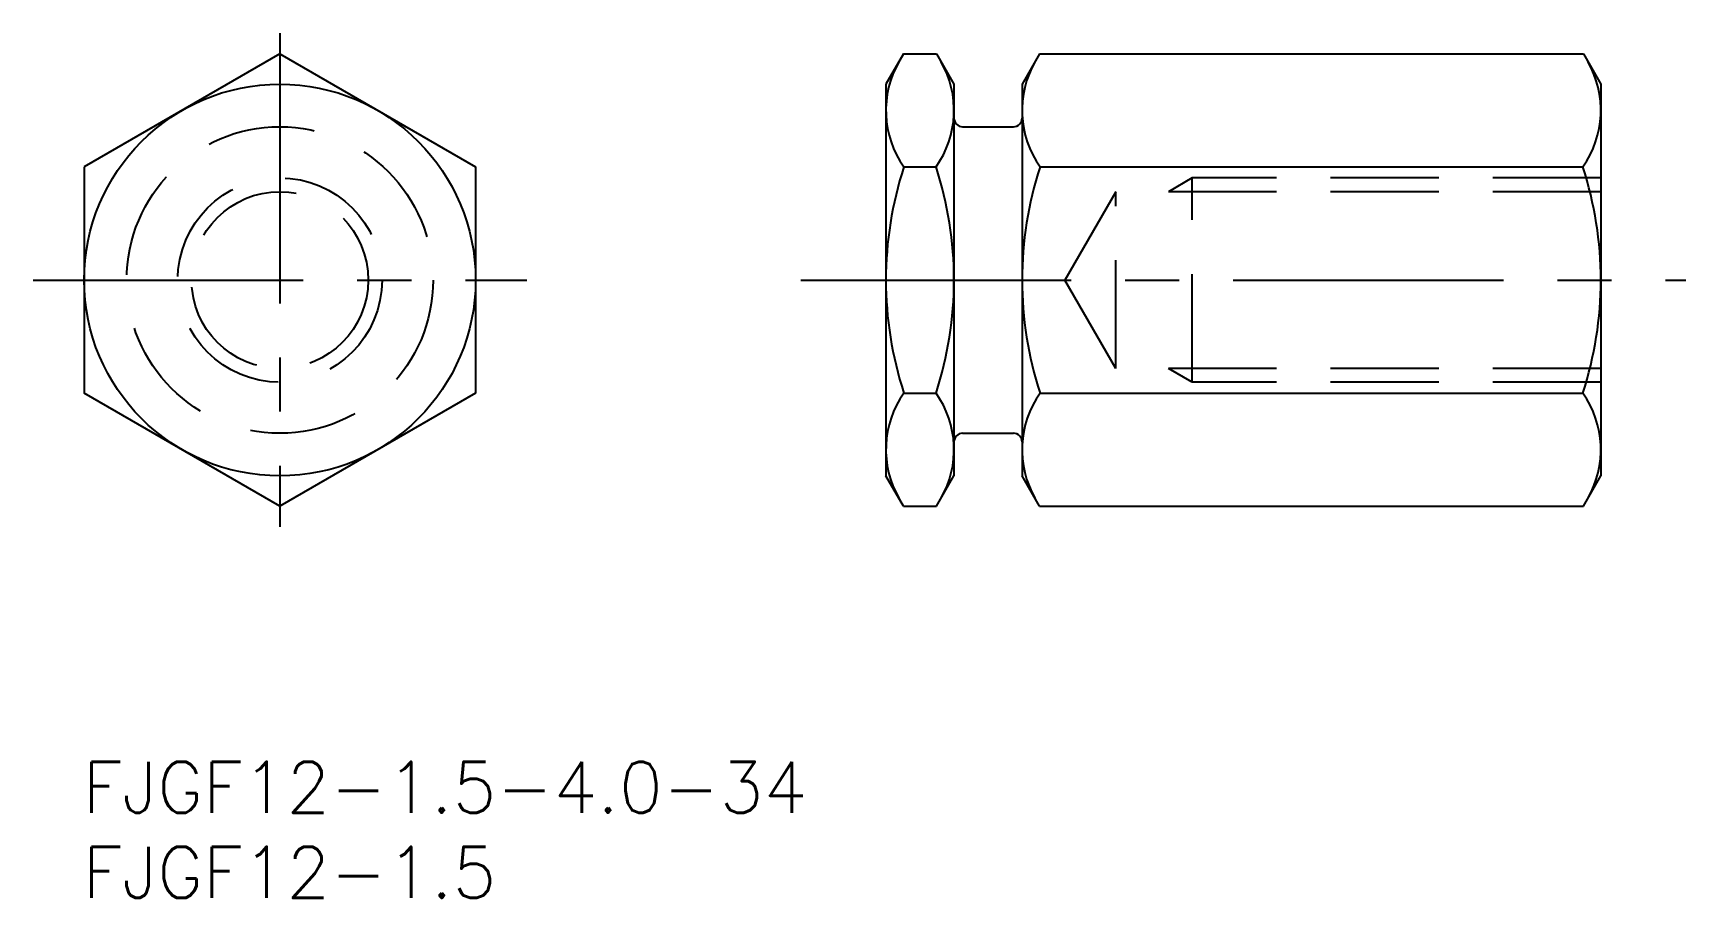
# Model space of a CAD drawing. Extents: x -2.9 to 94.2, y -8 to 42.8.
import ezdxf

# ---------------------------------------------------------------- set-up
doc = ezdxf.new("R2010")
doc.units = 0
doc.header["$LTSCALE"] = 0.5
doc.linetypes.add('CENTER', pattern=[50.8, 31.75, -6.35, 6.35, -6.35])
doc.linetypes.add('DASHED', pattern=[19.05, 12.7, -6.35])
for name, color, linetype in [('MSM_CENTER', 1, 'CENTER'), ('MSM_CONTINUOUS', 7, 'CONTINUOUS'), ('MSM_DASHED', 4, 'DASHED'), ('MSM_PART_NUMBER', 7, 'CONTINUOUS')]:
    doc.layers.add(name, color=color, linetype=linetype)
doc.styles.get("Standard").update_dxf_attribs({"font": 'txt.shx', "height": 3, "bigfont": 'bigfont.shx'})

# ---------------------------------------------------------------- blocks, each defined once
blk = doc.blocks.new('*U15')
at = {"layer": 'MSM_PART_NUMBER'}
blk.add_text('FJGF12-1.5-4.0-34', height=3, dxfattribs=at).set_placement((0, -3))
blk = doc.blocks.new('*U16')
at = {"layer": 'MSM_PART_NUMBER'}
blk.add_text('FJGF12-1.5', height=3, dxfattribs=at).set_placement((0, -8))

msp = doc.modelspace()

# ---------------------------------------------------------------- linework, layer by layer
at = {"layer": 'MSM_CENTER'}
for p, q in [((11.577, 42.779), (11.577, 13.779)), ((-2.923, 28.279), (26.077, 28.279)), ((42.18, 28.279), (94.18, 28.279))]:
    msp.add_line(p, q, dxfattribs=at)
at = {"layer": 'MSM_CONTINUOUS'}
for p, q in [((11.577, 41.558), (0.077, 34.919)), ((11.577, 41.558), (23.077, 34.919)), ((48.207, 41.558), (47.18, 39.779)), ((48.207, 41.558), (50.153, 41.558)), ((50.153, 41.558), (51.18, 39.779)), ((56.207, 41.558), (55.18, 39.779)), ((56.207, 41.558), (88.153, 41.558)), ((88.153, 41.558), (89.18, 39.779)), ((47.18, 39.779), (47.18, 16.779)), ((51.18, 39.779), (51.18, 16.779)), ((55.18, 39.779), (55.18, 16.779)), ((89.18, 39.779), (89.18, 16.779)), ((5.827, 38.238), (5.827, 38.238)), ((51.68, 37.279), (54.68, 37.279)), ((0.077, 34.919), (0.077, 21.64)), ((23.077, 34.919), (23.077, 21.64)), ((48.235, 34.919), (50.125, 34.919)), ((56.235, 34.919), (88.125, 34.919)), ((11.577, 15), (0.077, 21.64)), ((23.077, 21.64), (11.577, 15)), ((48.235, 21.64), (50.125, 21.64)), ((56.235, 21.64), (88.125, 21.64)), ((51.68, 19.279), (54.68, 19.279)), ((48.207, 15), (47.18, 16.779)), ((50.153, 15), (51.18, 16.779)), ((56.207, 15), (55.18, 16.779)), ((88.153, 15), (89.18, 16.779)), ((48.207, 15), (50.153, 15)), ((56.207, 15), (88.153, 15))]:
    msp.add_line(p, q, dxfattribs=at)
msp.add_circle((11.577, 28.279), 11.5, dxfattribs=at)
for centre, radius, start, end in [((52.93, 38.238), 5.75, 150, 215.26441), ((45.43, 38.238), 5.75, 324.7356, 30), ((60.93, 38.238), 5.75, 150, 215.26441), ((83.43, 38.238), 5.75, 324.7356, 30), ((51.68, 37.779), 0.5, 180, 270), ((54.68, 37.779), 0.5, 270, 0), ((68.597, 28.279), 21.417, 161.94029, 198.05972), ((29.762, 28.279), 21.417, 341.94028, 18.05972), ((76.597, 28.279), 21.417, 161.94029, 198.05972), ((67.762, 28.279), 21.417, 341.94028, 18.05972), ((52.93, 18.32), 5.75, 144.7356, 210), ((45.43, 18.32), 5.75, 330, 35.2644), ((60.93, 18.32), 5.75, 144.7356, 210), ((83.43, 18.32), 5.75, 330, 35.2644), ((51.68, 18.779), 0.5, 90, 180), ((54.68, 18.779), 0.5, 0, 90)]:
    msp.add_arc(centre, radius, start, end, dxfattribs=at)
at = {"layer": 'MSM_DASHED'}
for p, q in [((65.18, 34.279), (63.773, 33.467)), ((89.18, 34.279), (65.18, 34.279)), ((65.18, 22.279), (65.18, 34.279)), ((60.68, 33.467), (57.684, 28.279)), ((89.18, 33.467), (60.68, 33.467)), ((60.68, 23.091), (60.68, 33.467)), ((60.68, 23.091), (57.684, 28.279)), ((89.18, 23.091), (60.68, 23.091)), ((65.18, 22.279), (63.773, 23.091)), ((89.18, 22.279), (65.18, 22.279))]:
    msp.add_line(p, q, dxfattribs=at)
for radius in [9, 6, 5.188]:
    msp.add_circle((11.577, 28.279), radius, dxfattribs=at)

# ---------------------------------------------------------------- block references
at = {"layer": 'MSM_CONTINUOUS'}
for name in ['*U15', '*U16']:
    msp.add_blockref(name, (0, 0), dxfattribs=at)

doc.saveas('drawing.dxf')
